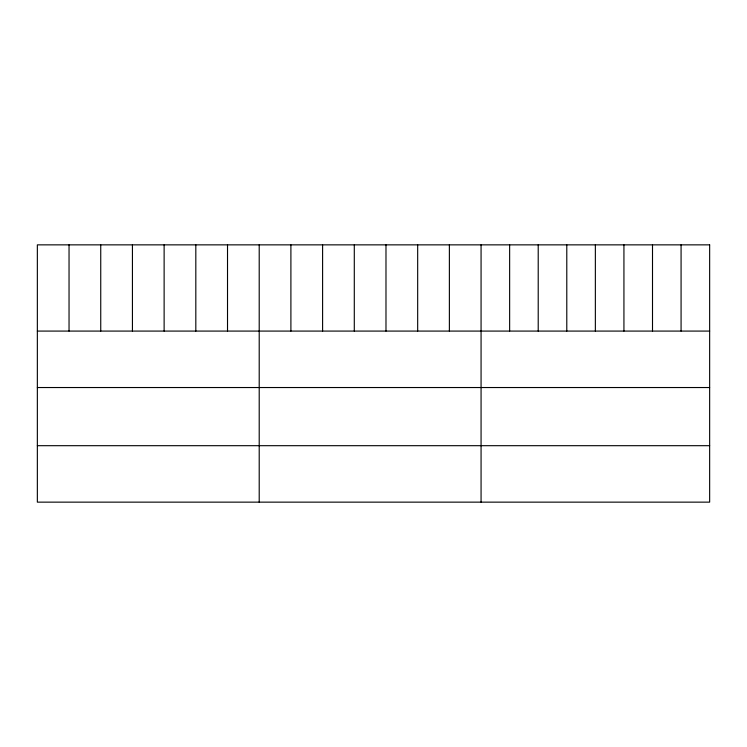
<?xml version="1.0" encoding="UTF-8"?>
<svg xmlns="http://www.w3.org/2000/svg" width="747" height="747" viewBox="0 0 747 747"><rect width="100%" height="100%" fill="white"/><g stroke="black" fill="none" stroke-linecap="round" stroke-linejoin="round"><path stroke-width="1.12" d="M37.35 331.08L709.65 331.08M37.35 387.534L709.65 387.534M37.35 445.688L709.65 445.688M681.077 244.857L681.077 331.08M652.504 244.857L652.504 331.08M623.932 244.857L623.932 331.08M595.359 244.857L595.359 331.08M566.786 244.857L566.786 331.08M538.213 244.857L538.213 331.08M509.641 244.857L509.641 331.08M481.068 244.857L481.068 502.143M449.377 244.857L449.377 331.08M417.676 244.857L417.676 331.08M385.984 244.857L385.984 331.08M354.293 244.857L354.293 331.08M322.601 244.857L322.601 331.08M290.9 244.857L290.9 331.08M259.209 244.857L259.209 502.143M227.518 244.857L227.518 331.08M195.817 244.857L195.817 331.08M164.125 244.857L164.125 331.08M132.434 244.857L132.434 331.08M100.742 244.857L100.742 331.08M69.041 244.857L69.041 331.08M709.65 244.857L37.35 244.857L37.35 502.143L709.65 502.143L709.65 244.857"/></g></svg>
